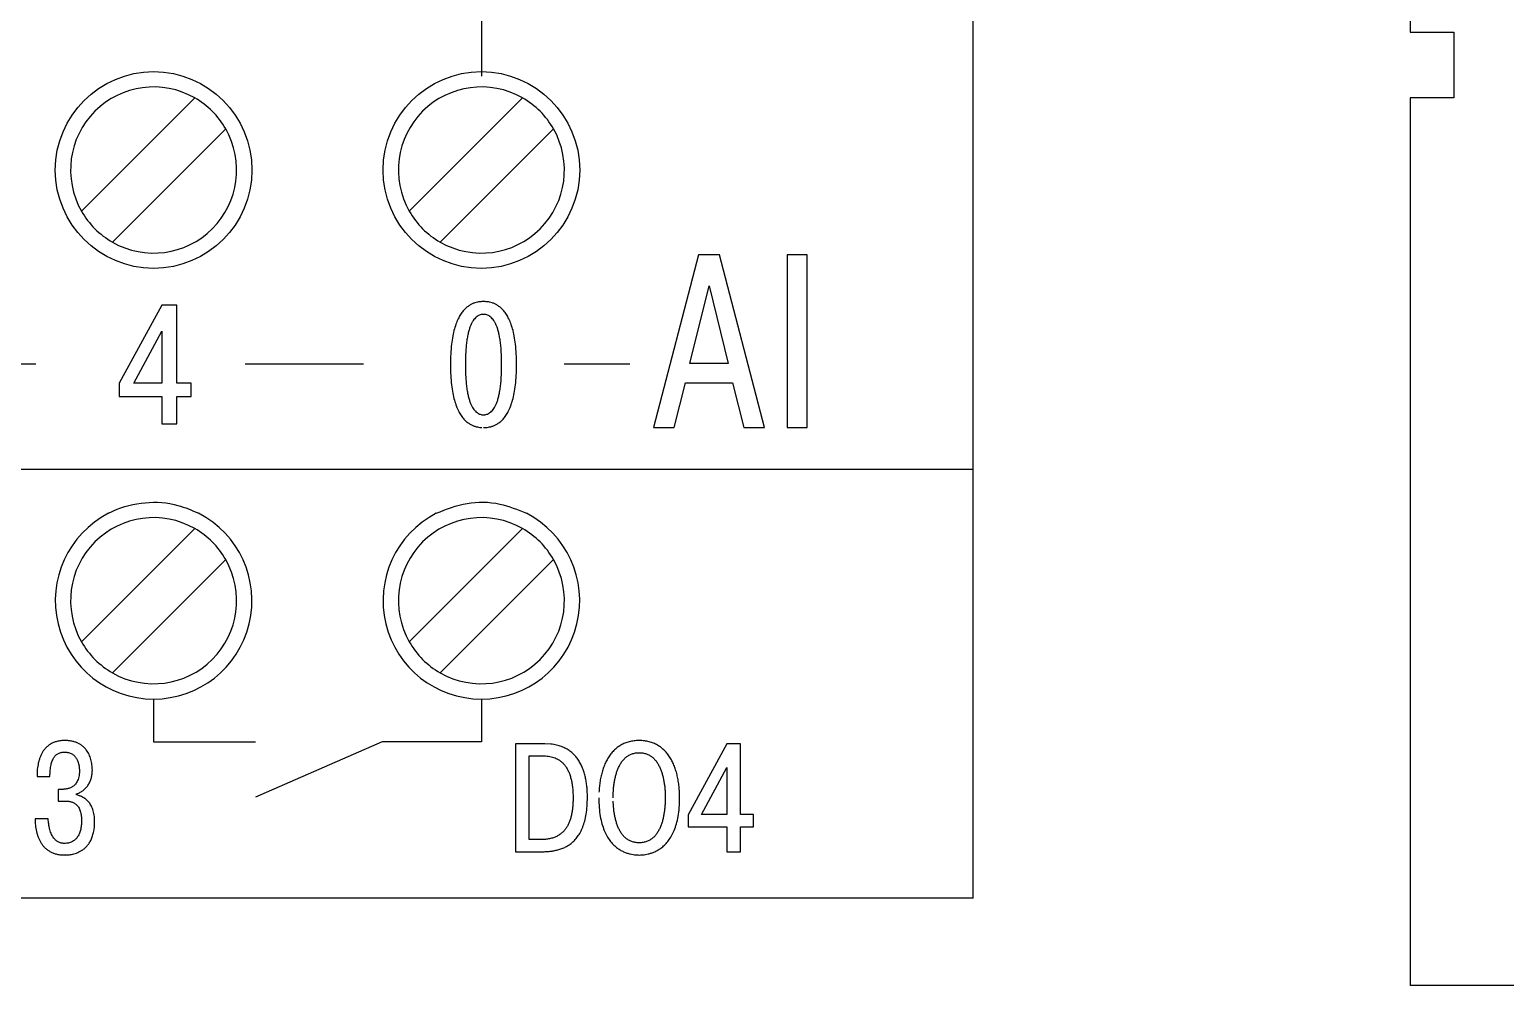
# Model space of a CAD drawing. Header units: millimetres. Extents: x 3520 to 8864, y 403 to 1747.
# Drawn here: x 7212.94 to 7246.72, y 1160.45 to 1182.31 of the extents above; entities that cross this region are included whole.
import ezdxf

# ---------------------------------------------------------------- set-up
doc = ezdxf.new("R2010")
doc.units = ezdxf.units.MM
doc.layers.add('main', color=5, linetype='Continuous', lineweight=50)

msp = doc.modelspace()

# ---------------------------------------------------------------- linework, layer by layer
for p, q in [((7234.534, 1162.452, 1518.358), (7234.534, 1184.952, 1518.358)), ((7223.287, 1182.652, 1518.358), (7223.284, 1181.252, 1518.358)), ((7216.727, 1180.752, 1518.358), (7214.134, 1178.16, 1518.358)), ((7224.227, 1180.752, 1518.358), (7221.634, 1178.16, 1518.358)), ((7214.841, 1177.452, 1518.358), (7217.434, 1180.045, 1518.358)), ((7222.341, 1177.452, 1518.358), (7224.934, 1180.045, 1518.358)), ((7228.252, 1177.164, 1518.358), (7227.22, 1173.213, 1518.358)), ((7228.735, 1177.164, 1518.358), (7228.252, 1177.164, 1518.358)), ((7229.766, 1173.213, 1518.358), (7228.735, 1177.164, 1518.358)), ((7230.741, 1177.164, 1518.358), (7230.284, 1177.164, 1518.358)), ((7230.284, 1177.164, 1518.358), (7230.284, 1173.213, 1518.358)), ((7230.741, 1173.213, 1518.358), (7230.741, 1177.164, 1518.358)), ((7228.057, 1174.68, 1518.358), (7228.493, 1176.453, 1518.358)), ((7228.493, 1176.453, 1518.358), (7228.93, 1174.68, 1518.358)), ((7215.972, 1176.01, 1518.358), (7214.998, 1174.225, 1518.358)), ((7216.318, 1176.01, 1518.358), (7215.972, 1176.01, 1518.358)), ((7216.318, 1174.229, 1518.358), (7216.318, 1176.01, 1518.358)), ((7215.328, 1174.229, 1518.358), (7215.972, 1175.417, 1518.358)), ((7215.972, 1175.417, 1518.358), (7215.972, 1174.229, 1518.358)), ((7210.379, 1174.668, 1518.358), (7213.088, 1174.668, 1518.358)), ((7217.879, 1174.668, 1518.358), (7220.588, 1174.668, 1518.358)), ((7225.179, 1174.668, 1518.358), (7226.679, 1174.668, 1518.358)), ((7228.93, 1174.68, 1518.358), (7228.057, 1174.68, 1518.358)), ((7214.998, 1174.225, 1518.358), (7214.998, 1173.919, 1518.358)), ((7215.972, 1174.229, 1518.358), (7215.328, 1174.229, 1518.358)), ((7216.644, 1174.229, 1518.358), (7216.318, 1174.229, 1518.358)), ((7216.644, 1173.919, 1518.358), (7216.644, 1174.229, 1518.358)), ((7227.698, 1173.213, 1518.358), (7227.954, 1174.234, 1518.358)), ((7227.954, 1174.234, 1518.358), (7229.032, 1174.234, 1518.358)), ((7229.032, 1174.234, 1518.358), (7229.289, 1173.213, 1518.358)), ((7214.998, 1173.919, 1518.358), (7215.972, 1173.919, 1518.358)), ((7215.972, 1173.919, 1518.358), (7215.972, 1173.294, 1518.358)), ((7216.318, 1173.919, 1518.358), (7216.644, 1173.919, 1518.358)), ((7216.318, 1173.294, 1518.358), (7216.318, 1173.919, 1518.358)), ((7215.972, 1173.294, 1518.358), (7216.318, 1173.294, 1518.358)), ((7227.22, 1173.213, 1518.358), (7227.698, 1173.213, 1518.358)), ((7229.289, 1173.213, 1518.358), (7229.766, 1173.213, 1518.358)), ((7230.284, 1173.213, 1518.358), (7230.741, 1173.213, 1518.358)), ((7234.534, 1172.252, 1518.358), (7147.034, 1172.252, 1518.358)), ((7216.727, 1170.902, 1518.358), (7214.134, 1168.31, 1518.358)), ((7224.227, 1170.902, 1518.358), (7221.634, 1168.31, 1518.358)), ((7214.841, 1167.602, 1518.358), (7217.434, 1170.195, 1518.358)), ((7222.341, 1167.602, 1518.358), (7224.934, 1170.195, 1518.358)), ((7215.784, 1166.982, 1518.358), (7215.784, 1166.024, 1518.358)), ((7223.284, 1166.982, 1518.358), (7223.284, 1166.024, 1518.358)), ((7215.784, 1166.024, 1518.358), (7218.112, 1166.024, 1518.358)), ((7221.012, 1166.024, 1518.358), (7218.112, 1164.755, 1518.358)), ((7223.284, 1166.024, 1518.358), (7221.012, 1166.024, 1518.358)), ((7224.733, 1165.98, 1518.358), (7224.066, 1165.98, 1518.358)), ((7224.066, 1165.98, 1518.358), (7224.066, 1163.51, 1518.358)), ((7224.875, 1165.973, 1518.358), (7224.733, 1165.98, 1518.358)), ((7228.902, 1165.98, 1518.358), (7228.017, 1164.357, 1518.358)), ((7229.216, 1165.98, 1518.358), (7228.902, 1165.98, 1518.358)), ((7229.216, 1164.361, 1518.358), (7229.216, 1165.98, 1518.358)), ((7224.38, 1163.789, 1518.358), (7224.38, 1165.701, 1518.358)), ((7224.38, 1165.701, 1518.358), (7224.722, 1165.701, 1518.358)), ((7213.116, 1165.295, 1518.358), (7213.116, 1165.228, 1518.358)), ((7213.116, 1165.228, 1518.358), (7213.412, 1165.228, 1518.358)), ((7228.317, 1164.361, 1518.358), (7228.902, 1165.44, 1518.358)), ((7228.902, 1165.44, 1518.358), (7228.902, 1164.361, 1518.358)), ((7213.599, 1164.936, 1518.358), (7213.599, 1164.668, 1518.358)), ((7213.673, 1164.936, 1518.358), (7213.599, 1164.936, 1518.358)), ((7213.693, 1164.936, 1518.358), (7213.673, 1164.936, 1518.358)), ((7214.019, 1164.809, 1518.358), (7214.019, 1164.837, 1518.358)), ((7213.599, 1164.668, 1518.358), (7213.775, 1164.668, 1518.358)), ((7214.051, 1164.802, 1518.358), (7214.019, 1164.809, 1518.358)), ((7213.373, 1164.262, 1518.358), (7213.07, 1164.262, 1518.358)), ((7213.381, 1164.171, 1518.358), (7213.373, 1164.262, 1518.358)), ((7228.017, 1164.357, 1518.358), (7228.017, 1164.078, 1518.358)), ((7228.902, 1164.361, 1518.358), (7228.317, 1164.361, 1518.358)), ((7229.513, 1164.361, 1518.358), (7229.216, 1164.361, 1518.358)), ((7229.513, 1164.078, 1518.358), (7229.513, 1164.361, 1518.358)), ((7228.017, 1164.078, 1518.358), (7228.902, 1164.078, 1518.358)), ((7228.902, 1164.078, 1518.358), (7228.902, 1163.51, 1518.358)), ((7229.216, 1164.078, 1518.358), (7229.513, 1164.078, 1518.358)), ((7229.216, 1163.51, 1518.358), (7229.216, 1164.078, 1518.358)), ((7224.066, 1163.51, 1518.358), (7224.641, 1163.51, 1518.358)), ((7224.648, 1163.789, 1518.358), (7224.38, 1163.789, 1518.358)), ((7224.752, 1163.794, 1518.358), (7224.648, 1163.789, 1518.358)), ((7228.902, 1163.51, 1518.358), (7229.216, 1163.51, 1518.358)), ((7234.534, 1162.452, 1518.358), (7129.534, 1162.452, 1518.358))]:
    msp.add_line(p, q)
for centre in [(7215.784, 1179.102, 1518.358), (7223.284, 1179.102, 1518.358)]:
    msp.add_circle(centre, 2.25)
for centre, radius, start, end in [((7215.784, 1179.102, 1518.358), 1.9, 60.2575, 209.7425), ((7215.784, 1179.102, 1518.358), 1.9, 29.7425, 60.2575), ((7223.284, 1179.102, 1518.358), 1.9, 60.2575, 209.7425), ((7223.284, 1179.102, 1518.358), 1.9, 29.7425, 60.2575), ((7215.784, 1179.102, 1518.358), 1.9, 240.2575, 29.7425), ((7223.284, 1179.102, 1518.358), 1.9, 240.2575, 29.7425), ((7215.784, 1179.102, 1518.358), 1.9, 209.7425, 240.2575), ((7223.284, 1179.102, 1518.358), 1.9, 209.7425, 240.2575), ((7215.784, 1169.252, 1518.358), 2.25, 117.266, 62.734), ((7223.284, 1169.252, 1518.358), 2.25, 117.266, 62.734), ((7215.784, 1169.252, 1518.358), 1.9, 60.2575, 209.7425), ((7223.284, 1169.252, 1518.358), 1.9, 60.2575, 209.7425), ((7215.784, 1169.252, 1518.358), 1.9, 29.7425, 60.2575), ((7223.284, 1169.252, 1518.358), 1.9, 29.7425, 60.2575), ((7215.784, 1169.252, 1518.358), 1.9, 240.2575, 29.7425), ((7223.284, 1169.252, 1518.358), 1.9, 240.2575, 29.7425), ((7215.784, 1169.252, 1518.358), 1.9, 209.7425, 240.2575), ((7223.284, 1169.252, 1518.358), 1.9, 209.7425, 240.2575)]:
    msp.add_arc(centre, radius, start, end)
for points in [[(7223.332, 1173.212, 1518.358), (7223.372, 1173.213, 1518.358), (7223.419, 1173.216, 1518.358), (7223.472, 1173.225, 1518.358), (7223.529, 1173.24, 1518.358), (7223.591, 1173.264, 1518.358), (7223.654, 1173.298, 1518.358), (7223.718, 1173.345, 1518.358), (7223.781, 1173.406, 1518.358), (7223.842, 1173.484, 1518.358), (7223.899, 1173.581, 1518.358), (7223.951, 1173.697, 1518.358), (7223.997, 1173.836, 1518.358), (7224.035, 1173.999, 1518.358), (7224.064, 1174.188, 1518.358), (7224.083, 1174.405, 1518.358), (7224.089, 1174.652, 1518.358), (7224.083, 1174.899, 1518.358), (7224.064, 1175.117, 1518.358), (7224.035, 1175.306, 1518.358), (7223.997, 1175.468, 1518.358), (7223.951, 1175.607, 1518.358), (7223.899, 1175.724, 1518.358), (7223.842, 1175.82, 1518.358), (7223.781, 1175.897, 1518.358), (7223.718, 1175.959, 1518.358), (7223.654, 1176.006, 1518.358), (7223.591, 1176.04, 1518.358), (7223.529, 1176.064, 1518.358), (7223.472, 1176.079, 1518.358), (7223.419, 1176.088, 1518.358), (7223.372, 1176.091, 1518.358), (7223.332, 1176.092, 1518.358), (7223.293, 1176.091, 1518.358), (7223.247, 1176.088, 1518.358), (7223.194, 1176.079, 1518.358), (7223.136, 1176.064, 1518.358), (7223.075, 1176.04, 1518.358), (7223.011, 1176.006, 1518.358), (7222.947, 1175.959, 1518.358), (7222.884, 1175.897, 1518.358), (7222.824, 1175.82, 1518.358), (7222.766, 1175.724, 1518.358), (7222.714, 1175.607, 1518.358), (7222.668, 1175.468, 1518.358), (7222.63, 1175.306, 1518.358), (7222.601, 1175.117, 1518.358), (7222.582, 1174.899, 1518.358), (7222.576, 1174.652, 1518.358), (7222.582, 1174.405, 1518.358), (7222.601, 1174.188, 1518.358), (7222.63, 1173.999, 1518.358), (7222.668, 1173.836, 1518.358), (7222.714, 1173.697, 1518.358), (7222.766, 1173.581, 1518.358), (7222.824, 1173.484, 1518.358), (7222.884, 1173.406, 1518.358), (7222.947, 1173.345, 1518.358), (7223.011, 1173.298, 1518.358), (7223.075, 1173.264, 1518.358), (7223.136, 1173.24, 1518.358), (7223.194, 1173.225, 1518.358), (7223.247, 1173.216, 1518.358), (7223.293, 1173.213, 1518.358)], [(7223.332, 1173.504, 1518.358), (7223.295, 1173.506, 1518.358), (7223.258, 1173.515, 1518.358), (7223.221, 1173.53, 1518.358), (7223.184, 1173.553, 1518.358), (7223.149, 1173.583, 1518.358), (7223.114, 1173.623, 1518.358), (7223.082, 1173.671, 1518.358), (7223.051, 1173.73, 1518.358), (7223.022, 1173.8, 1518.358), (7222.997, 1173.881, 1518.358), (7222.974, 1173.975, 1518.358), (7222.954, 1174.082, 1518.358), (7222.939, 1174.202, 1518.358), (7222.927, 1174.337, 1518.358), (7222.92, 1174.487, 1518.358), (7222.917, 1174.652, 1518.358), (7222.92, 1174.818, 1518.358), (7222.927, 1174.968, 1518.358), (7222.939, 1175.103, 1518.358), (7222.954, 1175.223, 1518.358), (7222.974, 1175.33, 1518.358), (7222.997, 1175.423, 1518.358), (7223.022, 1175.505, 1518.358), (7223.051, 1175.574, 1518.358), (7223.082, 1175.633, 1518.358), (7223.114, 1175.682, 1518.358), (7223.149, 1175.721, 1518.358), (7223.184, 1175.752, 1518.358), (7223.221, 1175.774, 1518.358), (7223.258, 1175.79, 1518.358), (7223.295, 1175.798, 1518.358), (7223.332, 1175.801, 1518.358), (7223.37, 1175.798, 1518.358), (7223.407, 1175.79, 1518.358), (7223.444, 1175.774, 1518.358), (7223.481, 1175.752, 1518.358), (7223.517, 1175.721, 1518.358), (7223.551, 1175.682, 1518.358), (7223.584, 1175.633, 1518.358), (7223.614, 1175.574, 1518.358), (7223.643, 1175.505, 1518.358), (7223.669, 1175.423, 1518.358), (7223.691, 1175.33, 1518.358), (7223.711, 1175.223, 1518.358), (7223.727, 1175.103, 1518.358), (7223.738, 1174.968, 1518.358), (7223.745, 1174.818, 1518.358), (7223.748, 1174.652, 1518.358), (7223.745, 1174.487, 1518.358), (7223.738, 1174.337, 1518.358), (7223.727, 1174.202, 1518.358), (7223.711, 1174.082, 1518.358), (7223.691, 1173.975, 1518.358), (7223.669, 1173.881, 1518.358), (7223.643, 1173.8, 1518.358), (7223.614, 1173.73, 1518.358), (7223.584, 1173.671, 1518.358), (7223.551, 1173.623, 1518.358), (7223.517, 1173.583, 1518.358), (7223.481, 1173.553, 1518.358), (7223.444, 1173.53, 1518.358), (7223.407, 1173.515, 1518.358), (7223.37, 1173.506, 1518.358), (7223.332, 1173.504, 1518.358)], [(7214.019, 1164.837, 1518.358), (7214.064, 1164.852, 1518.358), (7214.105, 1164.871, 1518.358), (7214.144, 1164.893, 1518.358), (7214.18, 1164.918, 1518.358), (7214.213, 1164.947, 1518.358), (7214.242, 1164.977, 1518.358), (7214.269, 1165.011, 1518.358), (7214.293, 1165.046, 1518.358), (7214.314, 1165.083, 1518.358), (7214.332, 1165.122, 1518.358), (7214.348, 1165.163, 1518.358), (7214.36, 1165.204, 1518.358), (7214.37, 1165.247, 1518.358), (7214.377, 1165.29, 1518.358), (7214.381, 1165.333, 1518.358), (7214.382, 1165.377, 1518.358), (7214.38, 1165.438, 1518.358), (7214.374, 1165.5, 1518.358), (7214.364, 1165.561, 1518.358), (7214.35, 1165.621, 1518.358), (7214.331, 1165.679, 1518.358), (7214.307, 1165.735, 1518.358), (7214.278, 1165.789, 1518.358), (7214.244, 1165.838, 1518.358), (7214.204, 1165.885, 1518.358), (7214.159, 1165.926, 1518.358), (7214.108, 1165.963, 1518.358), (7214.05, 1165.994, 1518.358), (7213.986, 1166.02, 1518.358), (7213.916, 1166.038, 1518.358), (7213.839, 1166.05, 1518.358), (7213.754, 1166.054, 1518.358), (7213.659, 1166.049, 1518.358), (7213.573, 1166.033, 1518.358), (7213.496, 1166.008, 1518.358), (7213.428, 1165.974, 1518.358), (7213.368, 1165.932, 1518.358), (7213.316, 1165.884, 1518.358), (7213.271, 1165.83, 1518.358), (7213.232, 1165.771, 1518.358), (7213.201, 1165.708, 1518.358), (7213.175, 1165.642, 1518.358), (7213.154, 1165.573, 1518.358), (7213.139, 1165.503, 1518.358), (7213.127, 1165.433, 1518.358), (7213.12, 1165.363, 1518.358), (7213.116, 1165.295, 1518.358)], [(7224.641, 1163.51, 1518.358), (7224.724, 1163.512, 1518.358), (7224.811, 1163.517, 1518.358), (7224.9, 1163.527, 1518.358), (7224.99, 1163.543, 1518.358), (7225.08, 1163.568, 1518.358), (7225.168, 1163.601, 1518.358), (7225.255, 1163.645, 1518.358), (7225.337, 1163.701, 1518.358), (7225.414, 1163.771, 1518.358), (7225.485, 1163.856, 1518.358), (7225.549, 1163.956, 1518.358), (7225.603, 1164.075, 1518.358), (7225.648, 1164.212, 1518.358), (7225.682, 1164.37, 1518.358), (7225.703, 1164.55, 1518.358), (7225.71, 1164.752, 1518.358), (7225.708, 1164.862, 1518.358), (7225.701, 1164.971, 1518.358), (7225.688, 1165.081, 1518.358), (7225.669, 1165.188, 1518.358), (7225.643, 1165.294, 1518.358), (7225.61, 1165.395, 1518.358), (7225.569, 1165.492, 1518.358), (7225.519, 1165.583, 1518.358), (7225.46, 1165.668, 1518.358), (7225.391, 1165.744, 1518.358), (7225.311, 1165.812, 1518.358), (7225.22, 1165.869, 1518.358), (7225.118, 1165.916, 1518.358), (7225.003, 1165.951, 1518.358), (7224.875, 1165.973, 1518.358)], [(7225.971, 1164.745, 1518.358), (7225.98, 1164.519, 1518.358), (7226.005, 1164.32, 1518.358), (7226.044, 1164.148, 1518.358), (7226.095, 1163.999, 1518.358), (7226.156, 1163.872, 1518.358), (7226.224, 1163.766, 1518.358), (7226.299, 1163.679, 1518.358), (7226.378, 1163.609, 1518.358), (7226.458, 1163.554, 1518.358), (7226.538, 1163.511, 1518.358), (7226.615, 1163.481, 1518.358), (7226.688, 1163.46, 1518.358), (7226.755, 1163.447, 1518.358), (7226.813, 1163.439, 1518.358), (7226.86, 1163.436, 1518.358), (7226.895, 1163.436, 1518.358), (7226.93, 1163.436, 1518.358), (7226.977, 1163.439, 1518.358), (7227.036, 1163.447, 1518.358), (7227.102, 1163.46, 1518.358), (7227.175, 1163.481, 1518.358), (7227.253, 1163.511, 1518.358), (7227.333, 1163.554, 1518.358), (7227.413, 1163.609, 1518.358), (7227.491, 1163.679, 1518.358), (7227.566, 1163.766, 1518.358), (7227.635, 1163.872, 1518.358), (7227.696, 1163.999, 1518.358), (7227.747, 1164.148, 1518.358), (7227.786, 1164.32, 1518.358), (7227.811, 1164.519, 1518.358), (7227.819, 1164.745, 1518.358), (7227.816, 1164.875, 1518.358), (7227.807, 1165.002, 1518.358), (7227.79, 1165.126, 1518.358), (7227.767, 1165.244, 1518.358), (7227.737, 1165.358, 1518.358), (7227.7, 1165.466, 1518.358), (7227.656, 1165.568, 1518.358), (7227.603, 1165.662, 1518.358), (7227.544, 1165.747, 1518.358), (7227.476, 1165.824, 1518.358), (7227.4, 1165.891, 1518.358), (7227.316, 1165.948, 1518.358), (7227.224, 1165.993, 1518.358), (7227.123, 1166.026, 1518.358), (7227.014, 1166.047, 1518.358), (7226.895, 1166.054, 1518.358), (7226.777, 1166.047, 1518.358), (7226.667, 1166.026, 1518.358), (7226.566, 1165.993, 1518.358), (7226.474, 1165.948, 1518.358), (7226.39, 1165.891, 1518.358), (7226.314, 1165.824, 1518.358), (7226.247, 1165.747, 1518.358), (7226.187, 1165.662, 1518.358), (7226.135, 1165.568, 1518.358), (7226.091, 1165.466, 1518.358), (7226.053, 1165.358, 1518.358), (7226.023, 1165.244, 1518.358), (7226, 1165.126, 1518.358), (7225.984, 1165.002, 1518.358), (7225.974, 1164.875, 1518.358)], [(7213.412, 1165.228, 1518.358), (7213.414, 1165.305, 1518.358), (7213.419, 1165.374, 1518.358), (7213.427, 1165.438, 1518.358), (7213.437, 1165.495, 1518.358), (7213.45, 1165.546, 1518.358), (7213.466, 1165.592, 1518.358), (7213.484, 1165.633, 1518.358), (7213.504, 1165.668, 1518.358), (7213.527, 1165.698, 1518.358), (7213.552, 1165.724, 1518.358), (7213.58, 1165.745, 1518.358), (7213.609, 1165.761, 1518.358), (7213.641, 1165.774, 1518.358), (7213.674, 1165.783, 1518.358), (7213.71, 1165.788, 1518.358), (7213.747, 1165.789, 1518.358), (7213.795, 1165.787, 1518.358), (7213.838, 1165.779, 1518.358), (7213.877, 1165.766, 1518.358), (7213.912, 1165.749, 1518.358), (7213.943, 1165.728, 1518.358), (7213.971, 1165.703, 1518.358), (7213.995, 1165.675, 1518.358), (7214.016, 1165.645, 1518.358), (7214.034, 1165.612, 1518.358), (7214.048, 1165.578, 1518.358), (7214.061, 1165.543, 1518.358), (7214.07, 1165.507, 1518.358), (7214.077, 1165.47, 1518.358), (7214.082, 1165.434, 1518.358), (7214.085, 1165.398, 1518.358), (7214.086, 1165.363, 1518.358), (7214.082, 1165.288, 1518.358), (7214.072, 1165.223, 1518.358), (7214.056, 1165.166, 1518.358), (7214.034, 1165.117, 1518.358), (7214.009, 1165.076, 1518.358), (7213.98, 1165.042, 1518.358), (7213.948, 1165.013, 1518.358), (7213.914, 1164.99, 1518.358), (7213.879, 1164.973, 1518.358), (7213.844, 1164.959, 1518.358), (7213.81, 1164.95, 1518.358), (7213.776, 1164.943, 1518.358), (7213.745, 1164.939, 1518.358), (7213.717, 1164.937, 1518.358), (7213.693, 1164.936, 1518.358)], [(7224.722, 1165.701, 1518.358), (7224.786, 1165.699, 1518.358), (7224.849, 1165.691, 1518.358), (7224.91, 1165.677, 1518.358), (7224.97, 1165.657, 1518.358), (7225.027, 1165.63, 1518.358), (7225.081, 1165.595, 1518.358), (7225.133, 1165.553, 1518.358), (7225.18, 1165.502, 1518.358), (7225.224, 1165.443, 1518.358), (7225.263, 1165.375, 1518.358), (7225.298, 1165.297, 1518.358), (7225.327, 1165.209, 1518.358), (7225.35, 1165.11, 1518.358), (7225.368, 1165, 1518.358), (7225.378, 1164.879, 1518.358), (7225.382, 1164.745, 1518.358), (7225.38, 1164.645, 1518.358), (7225.374, 1164.548, 1518.358), (7225.364, 1164.455, 1518.358), (7225.349, 1164.367, 1518.358), (7225.328, 1164.283, 1518.358), (7225.302, 1164.204, 1518.358), (7225.27, 1164.131, 1518.358), (7225.232, 1164.063, 1518.358), (7225.187, 1164.003, 1518.358), (7225.135, 1163.949, 1518.358), (7225.075, 1163.902, 1518.358), (7225.007, 1163.862, 1518.358), (7224.931, 1163.831, 1518.358), (7224.846, 1163.808, 1518.358), (7224.752, 1163.794, 1518.358)], [(7226.299, 1164.745, 1518.358), (7226.3, 1164.828, 1518.358), (7226.305, 1164.913, 1518.358), (7226.313, 1165, 1518.358), (7226.324, 1165.088, 1518.358), (7226.34, 1165.175, 1518.358), (7226.36, 1165.26, 1518.358), (7226.386, 1165.343, 1518.358), (7226.416, 1165.422, 1518.358), (7226.452, 1165.495, 1518.358), (7226.494, 1165.563, 1518.358), (7226.543, 1165.623, 1518.358), (7226.598, 1165.675, 1518.358), (7226.661, 1165.717, 1518.358), (7226.731, 1165.749, 1518.358), (7226.809, 1165.769, 1518.358), (7226.895, 1165.775, 1518.358), (7226.982, 1165.769, 1518.358), (7227.06, 1165.749, 1518.358), (7227.13, 1165.717, 1518.358), (7227.192, 1165.675, 1518.358), (7227.248, 1165.623, 1518.358), (7227.296, 1165.563, 1518.358), (7227.338, 1165.495, 1518.358), (7227.374, 1165.422, 1518.358), (7227.405, 1165.343, 1518.358), (7227.43, 1165.26, 1518.358), (7227.45, 1165.175, 1518.358), (7227.466, 1165.088, 1518.358), (7227.478, 1165, 1518.358), (7227.486, 1164.913, 1518.358), (7227.49, 1164.828, 1518.358), (7227.491, 1164.745, 1518.358), (7227.49, 1164.669, 1518.358), (7227.486, 1164.589, 1518.358), (7227.48, 1164.505, 1518.358), (7227.469, 1164.419, 1518.358), (7227.455, 1164.333, 1518.358), (7227.436, 1164.247, 1518.358), (7227.412, 1164.164, 1518.358), (7227.382, 1164.083, 1518.358), (7227.347, 1164.008, 1518.358), (7227.306, 1163.938, 1518.358), (7227.257, 1163.875, 1518.358), (7227.201, 1163.821, 1518.358), (7227.138, 1163.777, 1518.358), (7227.066, 1163.743, 1518.358), (7226.985, 1163.722, 1518.358), (7226.895, 1163.715, 1518.358), (7226.805, 1163.722, 1518.358), (7226.725, 1163.743, 1518.358), (7226.653, 1163.777, 1518.358), (7226.589, 1163.821, 1518.358), (7226.533, 1163.875, 1518.358), (7226.485, 1163.938, 1518.358), (7226.443, 1164.008, 1518.358), (7226.408, 1164.083, 1518.358), (7226.379, 1164.164, 1518.358), (7226.355, 1164.247, 1518.358), (7226.336, 1164.333, 1518.358), (7226.321, 1164.419, 1518.358), (7226.311, 1164.505, 1518.358), (7226.304, 1164.589, 1518.358), (7226.3, 1164.669, 1518.358)], [(7213.07, 1164.262, 1518.358), (7213.073, 1164.189, 1518.358), (7213.08, 1164.115, 1518.358), (7213.091, 1164.042, 1518.358), (7213.105, 1163.969, 1518.358), (7213.125, 1163.898, 1518.358), (7213.149, 1163.83, 1518.358), (7213.179, 1163.765, 1518.358), (7213.214, 1163.703, 1518.358), (7213.256, 1163.647, 1518.358), (7213.304, 1163.595, 1518.358), (7213.36, 1163.549, 1518.358), (7213.423, 1163.51, 1518.358), (7213.493, 1163.479, 1518.358), (7213.573, 1163.455, 1518.358), (7213.661, 1163.441, 1518.358), (7213.758, 1163.436, 1518.358), (7213.782, 1163.436, 1518.358), (7213.816, 1163.438, 1518.358), (7213.858, 1163.442, 1518.358), (7213.907, 1163.45, 1518.358), (7213.96, 1163.463, 1518.358), (7214.017, 1163.481, 1518.358), (7214.076, 1163.506, 1518.358), (7214.135, 1163.538, 1518.358), (7214.193, 1163.579, 1518.358), (7214.248, 1163.63, 1518.358), (7214.299, 1163.692, 1518.358), (7214.344, 1163.765, 1518.358), (7214.381, 1163.852, 1518.358), (7214.41, 1163.952, 1518.358), (7214.429, 1164.067, 1518.358), (7214.435, 1164.198, 1518.358), (7214.432, 1164.277, 1518.358), (7214.424, 1164.349, 1518.358), (7214.411, 1164.415, 1518.358), (7214.394, 1164.474, 1518.358), (7214.373, 1164.528, 1518.358), (7214.348, 1164.576, 1518.358), (7214.321, 1164.618, 1518.358), (7214.29, 1164.656, 1518.358), (7214.258, 1164.689, 1518.358), (7214.225, 1164.717, 1518.358), (7214.191, 1164.741, 1518.358), (7214.155, 1164.762, 1518.358), (7214.12, 1164.778, 1518.358), (7214.085, 1164.791, 1518.358), (7214.051, 1164.802, 1518.358)], [(7213.775, 1164.668, 1518.358), (7213.8, 1164.667, 1518.358), (7213.827, 1164.665, 1518.358), (7213.856, 1164.662, 1518.358), (7213.885, 1164.656, 1518.358), (7213.915, 1164.647, 1518.358), (7213.945, 1164.635, 1518.358), (7213.975, 1164.619, 1518.358), (7214.003, 1164.599, 1518.358), (7214.03, 1164.574, 1518.358), (7214.055, 1164.544, 1518.358), (7214.077, 1164.508, 1518.358), (7214.097, 1164.465, 1518.358), (7214.113, 1164.416, 1518.358), (7214.125, 1164.36, 1518.358), (7214.132, 1164.296, 1518.358), (7214.135, 1164.223, 1518.358), (7214.134, 1164.164, 1518.358), (7214.129, 1164.108, 1518.358), (7214.121, 1164.055, 1518.358), (7214.111, 1164.005, 1518.358), (7214.097, 1163.958, 1518.358), (7214.08, 1163.915, 1518.358), (7214.06, 1163.876, 1518.358), (7214.037, 1163.84, 1518.358), (7214.011, 1163.809, 1518.358), (7213.981, 1163.781, 1518.358), (7213.949, 1163.757, 1518.358), (7213.913, 1163.737, 1518.358), (7213.875, 1163.721, 1518.358), (7213.833, 1163.71, 1518.358), (7213.788, 1163.703, 1518.358), (7213.74, 1163.701, 1518.358), (7213.719, 1163.702, 1518.358), (7213.695, 1163.704, 1518.358), (7213.669, 1163.709, 1518.358), (7213.642, 1163.717, 1518.358), (7213.614, 1163.728, 1518.358), (7213.585, 1163.744, 1518.358), (7213.556, 1163.764, 1518.358), (7213.528, 1163.79, 1518.358), (7213.5, 1163.822, 1518.358), (7213.474, 1163.86, 1518.358), (7213.45, 1163.905, 1518.358), (7213.428, 1163.959, 1518.358), (7213.409, 1164.02, 1518.358), (7213.393, 1164.091, 1518.358), (7213.381, 1164.171, 1518.358)]]:
    msp.add_spline(points, degree=3)
for points, knots in [([(7214.753, 1171.252, 1518.358), (7214.79, 1171.27, 1518.358), (7215.051, 1171.399, 1518.358), (7215.587, 1171.534, 1518.358), (7216.273, 1171.487, 1518.358), (7216.659, 1171.319, 1518.358), (7216.815, 1171.252, 1518.358)], [0, 0, 0, 0, 0.057003, 0.409794, 0.762845, 1, 1, 1, 1]), ([(7222.253, 1171.252, 1518.358), (7222.483, 1171.343, 1518.358), (7222.946, 1171.527, 1518.358), (7223.683, 1171.511, 1518.358), (7224.115, 1171.334, 1518.358), (7224.315, 1171.252, 1518.358)], [0, 0, 0, 0, 0.346267, 0.696937, 1, 1, 1, 1])]:
    msp.add_open_spline(points, degree=3, knots=knots)
at = {"layer": 'main', "color": 0, "lineweight": 25}
for p, q in [((7244.534, 1184.452, 1518.358), (7244.534, 1182.252, 1518.358)), ((7244.534, 1182.252, 1518.358), (7245.534, 1182.252, 1518.358)), ((7245.534, 1182.252, 1518.358), (7245.534, 1180.752, 1518.358)), ((7245.534, 1180.752, 1518.358), (7244.534, 1180.752, 1518.358)), ((7244.534, 1180.752, 1518.358), (7244.534, 1160.452, 1518.358)), ((7247.784, 1160.452, 1518.358), (7244.534, 1160.452, 1518.358))]:
    msp.add_line(p, q, dxfattribs=at)

doc.saveas('drawing.dxf')
